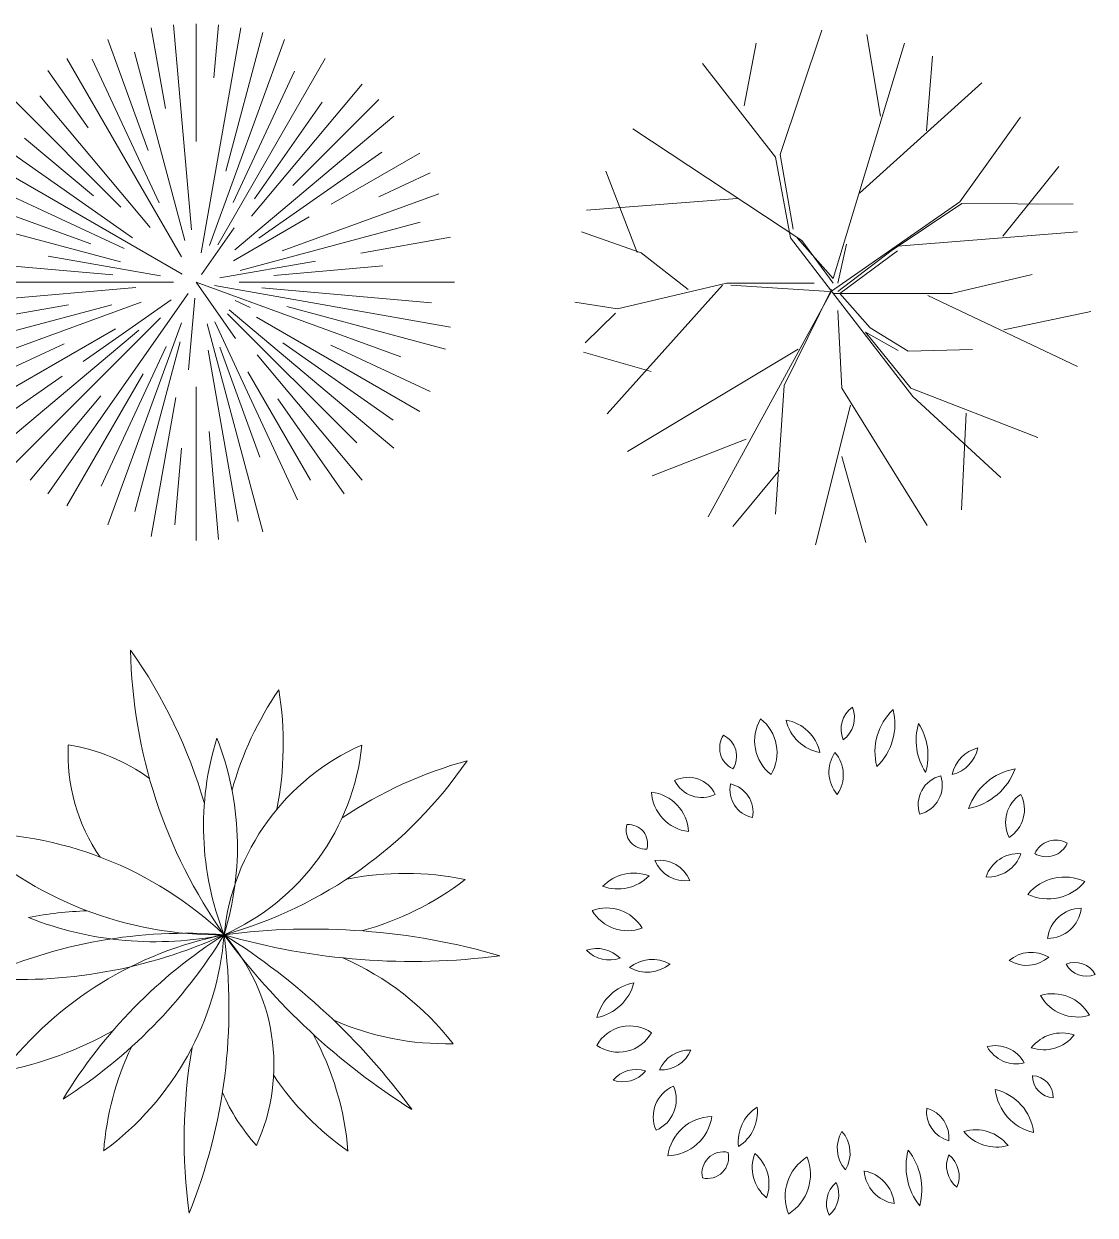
# Model space of a CAD drawing. Header units: millimetres. Extents: x -37049 to 129367, y 25385 to 90033.
# Drawn here: x 19498 to 21987, y 60026 to 62793 of the extents above; entities that cross this region are included whole.
import ezdxf

# ---------------------------------------------------------------- set-up
doc = ezdxf.new("R2010")
doc.units = ezdxf.units.MM
doc.header["$MEASUREMENT"] = 0
doc.layers.add('NCAY', color=3, linetype='Continuous', lineweight=13)
doc.styles.add('ATT', font='TXT')

# ---------------------------------------------------------------- blocks, each defined once
blk = doc.blocks.new('12PPLT06')
at = {"color": 0, "linetype": 'ByBlock'}
for centre, radius, start, end in [((0.05, 0.4504), 0.0524, 125.4093, 202.7101), ((-0.0287, 0.4729), 0.0524, 305.4093, 22.7101), ((0.1771, 0.4066), 0.1138, 133.8117, 194.3077), ((-0.0119, 0.4605), 0.1138, 313.8117, 14.3077), ((-0.0861, 0.4283), 0.0835, 149.4737, 231.7586), ((-0.2097, 0.4051), 0.0835, 329.4737, 51.7586), ((-0.1232, 0.388), 0.0817, 12.306, 79.6849), ((-0.0287, 0.4858), 0.0817, 192.306, 259.6849), ((0.2574, 0.4291), 0.1143, 163.4642, 212.7906), ((0.0517, 0.3997), 0.1143, 343.4642, 32.7906), ((-0.1922, 0.4145), 0.0451, 146.8151, 244.0193), ((-0.2497, 0.3986), 0.0451, 326.8151, 64.0193), ((0.0406, 0.3679), 0.0664, 145.5248, 220.8327), ((-0.0643, 0.362), 0.0664, 325.5248, 40.8327), ((0.1966, 0.4279), 0.0672, 284.1004, 348.465), ((0.2788, 0.3493), 0.0672, 104.1004, 168.465), ((0.2234, 0.4134), 0.1178, 280.3005, 340.4476), ((0.3555, 0.258), 0.1178, 100.3005, 160.4476), ((-0.2983, 0.2994), 0.0582, 25.4537, 116.6852), ((-0.2719, 0.3765), 0.0582, 205.4537, 296.6852), ((0.2043, 0.3048), 0.0573, 103.8914, 198.9039), ((0.1363, 0.3419), 0.0573, 283.8914, 18.9039), ((-0.3791, 0.2477), 0.0818, 3.3189, 83.1904), ((-0.2877, 0.3337), 0.0818, 183.3189, 263.1904), ((-0.1618, 0.3339), 0.0557, 168.8066, 257.6391), ((-0.2284, 0.2903), 0.0557, 348.8066, 77.6391), ((0.3802, 0.2705), 0.064, 122.5817, 207.18), ((0.2887, 0.2952), 0.064, 302.5817, 27.18), ((-0.3813, 0.2555), 0.0369, 163.4933, 274.4697), ((-0.4137, 0.2292), 0.0369, 343.4933, 94.4697), ((0.4133, 0.1914), 0.0446, 59.9815, 155.6676), ((0.3411, 0.1436), 0.0663, 86.0282, 161.3698), ((0.2828, 0.2309), 0.0663, 266.0282, 341.3698), ((0.395, 0.2484), 0.0446, 239.9815, 335.6676), ((-0.3535, 0.1338), 0.0631, 22.5723, 98.3335), ((-0.3043, 0.2205), 0.0631, 202.5723, 278.3335), ((-0.4032, 0.0875), 0.0847, 69.7201, 135.6489), ((-0.4345, 0.2262), 0.0847, 249.7201, 315.6489), ((0.4301, 0.0727), 0.0919, 64.7353, 140.5781), ((0.3984, 0.2141), 0.0919, 244.7353, 320.5781), ((-0.456, 0.0247), 0.08, 30.9482, 110.5784), ((-0.4155, 0.1406), 0.08, 210.9482, 290.5784), ((0.3971, 0.1115), 0.0659, 270.2529, 353.5221), ((0.4629, 0.0381), 0.0659, 90.2529, 173.5221), ((-0.4752, -0.0367), 0.063, 44.2576, 108.5927), ((-0.4502, 0.067), 0.063, 224.2577, 288.5927), ((-0.3678, -0.0648), 0.0699, 60.5095, 129.292), ((0.366, -0.0461), 0.065, 58.8748, 131.2135), ((0.3568, 0.0585), 0.065, 238.8748, 311.2135), ((-0.3777, 0.0502), 0.0699, 240.5095, 309.292), ((0.4502, -0.0453), 0.0446, 28.1981, 112.1918), ((0.4727, 0.0171), 0.0446, 208.1981, 292.1918), ((-0.3857, -0.1306), 0.0923, 100.8762, 165.4479), ((-0.4925, -0.0167), 0.0923, 280.8762, 345.4479), ((0.4073, -0.1426), 0.0814, 29.1952, 106.7189), ((0.4549, -0.025), 0.0814, 209.1952, 286.7189), ((-0.4112, -0.1963), 0.0728, 54.9745, 151.3792), ((-0.4333, -0.1018), 0.0728, 234.9745, 331.3792), ((0.4251, -0.2125), 0.0753, 71.3712, 141.7535), ((0.39, -0.0945), 0.0753, 251.3712, 321.7535), ((-0.296, -0.2328), 0.0625, 87.1724, 157.2365), ((-0.3506, -0.1462), 0.0625, 267.1724, 337.2365), ((0.296, -0.2262), 0.0644, 28.8072, 103.9199), ((0.3369, -0.1326), 0.0644, 208.8072, 283.9199), ((-0.3988, -0.2663), 0.0584, 71.8192, 140.0818), ((-0.4254, -0.1734), 0.0584, 251.8192, 320.0818), ((0.4104, -0.2204), 0.0422, 179.2557, 267.6287), ((0.3664, -0.2621), 0.0422, 359.2557, 87.6287), ((-0.3008, -0.2997), 0.065, 113.4753, 203.456), ((-0.3863, -0.266), 0.065, 293.4753, 23.456), ((0.3924, -0.2358), 0.0968, 186.5487, 256.8911), ((0.2743, -0.3411), 0.0968, 6.5487, 76.8911), ((-0.2499, -0.3874), 0.0888, 91.6328, 172.0268), ((-0.3404, -0.2863), 0.0888, 271.6328, 352.0268), ((-0.1214, -0.3477), 0.0799, 122.8873, 186.7253), ((-0.2441, -0.29), 0.0799, 302.8873, 6.7253), ((0.2218, -0.2894), 0.0586, 173.65, 254.6514), ((0.148, -0.3394), 0.0586, 353.65, 74.6514), ((0.0531, -0.3604), 0.0628, 148.7877, 221.5977), ((-0.0476, -0.3695), 0.0628, 328.7877, 41.5977), ((0.258, -0.4052), 0.0806, 38.6962, 106.2415), ((0.2984, -0.2775), 0.0806, 218.6962, 286.2415), ((-0.2305, -0.4083), 0.041, 76.5419, 193.4774), ((-0.2609, -0.3779), 0.041, 256.5419, 13.4774), ((0.2468, -0.3953), 0.1233, 165.2071, 218.3217), ((0.0308, -0.4403), 0.1233, 345.2071, 38.3217), ((-0.0984, -0.3976), 0.0759, 159.117, 230.3606), ((-0.2177, -0.429), 0.0759, 339.117, 50.3606), ((-0.0199, -0.454), 0.0906, 122.117, 201.7275), ((-0.1522, -0.4109), 0.0906, 302.117, 21.7275), ((0.2555, -0.394), 0.0536, 156.7754, 231.288), ((0.1727, -0.4147), 0.0536, 336.7754, 51.288), ((0.1123, -0.3978), 0.0705, 185.3196, 260.419), ((0.0304, -0.4739), 0.0705, 5.3196, 80.419), ((0.0215, -0.4669), 0.0521, 129.7475, 206.0709), ((-0.0587, -0.4497), 0.0521, 309.7475, 26.0709)]:
    blk.add_arc(centre, radius, start, end, dxfattribs=at)
at = {"color": 0, "linetype": 'ByBlock', "style": 'ATT'}
for tag, p, flags in [('ITEM', (-0.9111, -3.0457), 3), ('ROOM_NUMBER', (-0.9111, -4.379), 1)]:
    blk.add_attdef(tag, p, '', height=1, dxfattribs=dict(at, flags=flags))
blk = doc.blocks.new('12PPLT05')
at = {"color": 0, "linetype": 'ByBlock'}
for centre, radius, start, end in [((-0.9586, -0.0373), 0.983, 16.0441, 35.3335), ((0.8261, 0.549), 0.983, 181.0347, 215.3335), ((0.6683, 0.0855), 0.6526, 145.5383, 164.4558), ((-0.5139, 0.3498), 0.6526, 348.8253, 9.2585), ((0.0769, 0.3313), 0.3548, 177.3463, 214.3867), ((-0.3302, -0.0031), 0.3548, 53.6976, 81.4479), ((0.5593, 0.1906), 0.5749, 162.7458, 201.4439), ((-0.5248, 0.151), 0.5749, 342.7458, 21.4439), ((0.4743, -0.066), 0.4525, 113.8981, 174.104), ((-0.1591, 0.3942), 0.4525, 293.8981, 354.104), ((-0.2004, 0.791), 0.841, 285.4903, 325.7263), ((0.7192, -0.4931), 0.841, 105.4903, 123.6876), ((-0.4704, -0.5419), 0.7194, 46.5624, 90.8436), ((0.0136, 0.6998), 0.7194, 226.5624, 270.8436), ((0.374, -0.475), 0.5743, 78.242, 101.2871), ((0.1412, 0.5428), 0.5743, 285.0191, 307.5292), ((-0.2207, -0.6398), 0.6669, 91.7019, 101.5379), ((-0.1092, 0.6339), 0.6669, 248.4565, 281.5379), ((-0.05, -0.9708), 0.9542, 85.5391, 114.6268), ((-0.3734, 0.8479), 0.9542, 265.5391, 294.6268), ((0.164, -0.7252), 0.7193, 101.2054, 142.1916), ((0.5498, -0.8463), 0.9797, 122.4479, 148.7105), ((-0.813, 0.4893), 0.9797, 302.4479, 328.7105), ((-0.5484, 0.0253), 0.5743, 306.2366, 355.5237), ((-1.0243, -0.1613), 1.058, 337.9745, 7.6991), ((0.1942, -1.3172), 1.3088, 73.8469, 97.4626), ((0.3883, 1.2376), 1.3088, 253.8469, 277.4626), ((-0.2562, -0.2715), 0.3769, 335.5328, 41.9453), ((1.0892, 0.7615), 1.3207, 216.2562, 237.9103), ((-0.6774, -1.1384), 1.3207, 36.2562, 57.9103), ((0.0375, -0.5633), 0.5439, 37.7343, 66.5513), ((-0.5441, 0.4215), 0.7193, 281.2054, 299.3927), ((0.4544, 0.3134), 0.5439, 246.3876, 271.4044), ((-0.3004, -0.4836), 0.5663, 4.6144, 28.6926), ((0.3637, -0.4828), 0.5743, 154.6443, 175.5237), ((1.005, -0.4163), 1.058, 170.2861, 187.6991), ((0.5887, 0.026), 0.5663, 214.1854, 235.0337), ((0.3673, -0.1756), 0.3769, 203.2839, 221.9453)]:
    blk.add_arc(centre, radius, start, end, dxfattribs=at)
at = {"color": 0, "linetype": 'ByBlock', "style": 'ATT'}
for tag, p, flags in [('ITEM', (-1, -2.75), 3), ('ROOM_NUMBER', (-1, -4.0833), 1)]:
    blk.add_attdef(tag, p, '', height=1, dxfattribs=dict(at, flags=flags))
blk = doc.blocks.new('12PPLT01')
at = {"color": 0, "linetype": 'ByBlock'}
for p, q in [((-0.0995, 0.2608), (-0.0189, 0.5012)), ((0.0949, 0.3345), (0.0685, 0.4928)), ((-0.1694, 0.3548), (-0.1457, 0.4763)), ((0.0034, 0.0207), (0.1413, 0.4763)), ((0.1839, 0.3066), (0.1951, 0.4508)), ((-0.1084, 0.2557), (-0.2496, 0.4368)), ((0.0542, 0.1858), (0.2911, 0.3993)), ((0.2486, 0.1693), (0.3659, 0.3329)), ((-0.0576, 0.0944), (-0.3848, 0.31)), ((-0.0792, 0.0995), (-0.1084, 0.2557)), ((-0.0741, 0.116), (-0.0995, 0.2608)), ((0.3317, 0.1028), (0.4401, 0.2374)), ((-0.3764, 0.0708), (-0.4372, 0.2282)), ((-0.1827, 0.1756), (-0.4747, 0.1532)), ((-0.0003, -0.0037), (0.2486, 0.1693)), ((0.1152, 0.074), (0.2524, 0.1655)), ((0.2524, 0.1655), (0.4678, 0.1644)), ((-0.3688, 0.0702), (-0.4844, 0.1109)), ((-0.0003, -0.0037), (-0.0792, 0.0995)), ((-0.0665, 0.0995), (0.0034, 0.0207)), ((0.0034, 0.0118), (-0.0576, 0.0944)), ((0.1279, 0.0829), (0.476, 0.1109)), ((-0.2773, -0.0009), (-0.3688, 0.0702)), ((0.0288, 0.0868), (0.0123, 0.0118)), ((0.0123, -0.0047), (0.1152, 0.074)), ((0.1279, 0.074), (0.0161, -0.0085)), ((0.2321, -0.0085), (0.3883, 0.0283)), ((-0.2113, 0.008), (-0.4347, -0.2411)), ((-0.2037, 0.0118), (-0.4145, -0.0378)), ((-0.0334, 0.0118), (-0.2037, 0.0118)), ((-0.0042, -0.0047), (-0.1948, 0.008)), ((-0.0003, -0.0037), (-0.2392, -0.4408)), ((-0.0004, -0.0009), (-0.0919, -0.1864)), ((-0.0003, -0.0037), (0.1571, -0.208)), ((0.0034, -0.0085), (0.2321, -0.0085)), ((0.0161, -0.0085), (0.0746, -0.0746)), ((0.1863, -0.0123), (0.476, -0.1495)), ((-0.4145, -0.0378), (-0.4971, -0.025)), ((0.0123, -0.0416), (0.0199, -0.1915)), ((0.3337, -0.0787), (0.502, -0.0431)), ((-0.4184, -0.0466), (-0.4768, -0.1038)), ((0.1287, -0.1185), (0.0657, -0.0835)), ((0.0657, -0.0835), (0.1533, -0.1915)), ((0.0746, -0.0746), (0.1482, -0.1203)), ((-0.3493, -0.1591), (-0.4803, -0.1218)), ((-0.0645, -0.1162), (-0.3952, -0.3139)), ((0.1482, -0.1203), (0.2727, -0.1165)), ((-0.0919, -0.1864), (-0.1084, -0.4354)), ((0.0199, -0.1915), (0.185, -0.4573)), ((0.1533, -0.1915), (0.3992, -0.2868)), ((0.0364, -0.2245), (-0.0312, -0.4948)), ((0.1571, -0.208), (0.3274, -0.3643)), ((0.2606, -0.2397), (0.2513, -0.4268)), ((-0.1656, -0.2906), (-0.3473, -0.3615)), ((0.0199, -0.3236), (0.0665, -0.4906)), ((-0.1006, -0.35), (-0.1913, -0.4592))]:
    blk.add_line(p, q, dxfattribs=at)
at = {"color": 0, "linetype": 'ByBlock', "style": 'ATT'}
for tag, p, flags in [('ITEM', (0, -2.0833), 3), ('ROOM_NUMBER', (0, -3.4167), 1)]:
    blk.add_attdef(tag, p, '', height=1, dxfattribs=dict(at, flags=flags))
blk = doc.blocks.new('02PTRX23')
at = {"color": 0, "linetype": 'ByBlock'}
for p, q in [((-0.0582, 0.3396), (-0.0857, 0.4956)), ((-0.0078, 0.1046), (-0.0425, 0.5012)), ((0.0011, 0.2753), (0.0011, 0.5031)), ((0.0111, 0.0599), (0.0879, 0.4956)), ((0.0357, 0.3985), (0.0447, 0.5012)), ((0.0587, 0.2182), (0.1305, 0.4861)), ((-0.0918, 0.2583), (-0.1699, 0.473)), ((0.027, 0.0742), (0.1721, 0.473)), ((-0.0205, 0.0836), (-0.1182, 0.4485)), ((-0.0272, 0.0522), (-0.2489, 0.4362)), ((-0.0706, 0.1569), (-0.2002, 0.4348)), ((0.0428, 0.0753), (0.2511, 0.4362)), ((-0.2081, 0.302), (-0.2857, 0.4127)), ((0.0729, 0.1571), (0.1917, 0.4118)), ((0.1081, 0.1307), (0.3225, 0.3862)), ((-0.1444, 0.1486), (-0.3524, 0.3567)), ((-0.0877, 0.109), (-0.3017, 0.364)), ((0.114, 0.1643), (0.245, 0.3515)), ((0.1883, 0.1903), (0.3547, 0.3567)), ((0.0761, 0.0661), (0.3841, 0.3245)), ((-0.1978, 0.1701), (-0.3313, 0.2821)), ((-0.122, 0.0893), (-0.3882, 0.2757)), ((0.1227, 0.0883), (0.3608, 0.255)), ((-0.0259, 0.0187), (-0.4319, 0.2531)), ((0.2626, 0.1541), (0.4341, 0.2531)), ((0.3549, 0.1681), (0.4543, 0.2145)), ((-0.1384, 0.0682), (-0.3888, 0.1849)), ((-0.2025, 0.0773), (-0.4687, 0.1742)), ((0.1679, 0.0638), (0.471, 0.1742)), ((-0.1453, 0.0424), (-0.4819, 0.1326)), ((0.0733, 0.0448), (0.2199, 0.1295)), ((0.0862, 0.026), (0.4349, 0.1194)), ((0.0117, 0.0182), (0.0749, 0.1085)), ((-0.3637, 0.0675), (-0.4913, 0.09)), ((0.3201, 0.0594), (0.4935, 0.09)), ((-0.0676, 0.0153), (-0.2853, 0.0536)), ((-0.1601, 0.0173), (-0.4496, 0.0426)), ((0.0472, 0.0113), (0.2325, 0.0439)), ((0.1515, 0.0163), (0.3623, 0.0347)), ((-0.0428, 0.0031), (-0.4989, 0.0031)), ((0.0011, 0.0031), (0.3971, -0.141)), ((0.0011, 0.0031), (0.0773, -0.1057)), ((0.0844, 0.0031), (0.5011, 0.0031)), ((-0.1157, -0.0071), (-0.4502, -0.0363)), ((-0.0144, -0.0189), (-0.2857, -0.4064)), ((0.0364, -0.0031), (0.4935, -0.0837)), ((0.1282, -0.008), (0.4568, -0.0367)), ((-0.246, -0.0404), (-0.4913, -0.0837)), ((-0.105, -0.0355), (-0.4687, -0.1679)), ((-0.1623, -0.0406), (-0.4486, -0.1173)), ((-0.0473, -0.0308), (-0.2178, -0.1501)), ((-0.0016, -0.0278), (-0.0138, -0.1667)), ((0.0766, -0.0321), (0.106, -0.0458)), ((0.1768, -0.0439), (0.4841, -0.1263)), ((-0.0681, -0.0661), (-0.3524, -0.3504)), ((0.062, -0.0578), (0.3119, -0.3077)), ((0.0649, -0.0504), (0.3841, -0.3182)), ((0.1181, -0.0644), (0.4341, -0.2469)), ((-0.1552, -0.0871), (-0.3582, -0.2043)), ((-0.1095, -0.0896), (-0.3491, -0.2907)), ((-0.0274, -0.0752), (-0.1699, -0.4667)), ((0.0227, -0.0773), (0.1305, -0.4798)), ((0.037, -0.0738), (0.1976, -0.4182)), ((-0.0299, -0.1125), (-0.1178, -0.4407)), ((0.1687, -0.1142), (0.3824, -0.2639)), ((-0.2544, -0.116), (-0.452, -0.2082)), ((-0.0568, -0.121), (-0.1829, -0.3914)), ((0.0243, -0.1284), (0.0828, -0.4602)), ((0.0469, -0.1227), (0.1244, -0.3356)), ((0.119, -0.1374), (0.3225, -0.3799)), ((0.2617, -0.1184), (0.4543, -0.2082)), ((-0.2585, -0.1786), (-0.4085, -0.2836)), ((-0.1011, -0.1739), (-0.2489, -0.4299)), ((0.1013, -0.1703), (0.2223, -0.3799)), ((0.0011, -0.1992), (0.0011, -0.4969)), ((-0.1833, -0.2166), (-0.3203, -0.3799)), ((-0.0383, -0.2203), (-0.0857, -0.4893)), ((0.1593, -0.2227), (0.2879, -0.4064)), ((0.0264, -0.2861), (0.0447, -0.495)), ((-0.027, -0.3181), (-0.04, -0.4662))]:
    blk.add_line(p, q, dxfattribs=at)

msp = doc.modelspace()

# ---------------------------------------------------------------- block references
at = {"layer": 'NCAY', "xscale": 1200, "yscale": 1200, "zscale": 1200, "rotation": 359.9999999999984}
for name, p in [('02PTRX23', (19897.2, 62189.4)), ('12PPLT01', (21374.6, 62177)), ('12PPLT05', (19934.4, 60701.1)), ('12PPLT06', (21399.4, 60614.3))]:
    msp.add_blockref(name, p, dxfattribs=at)

doc.saveas('drawing.dxf')
